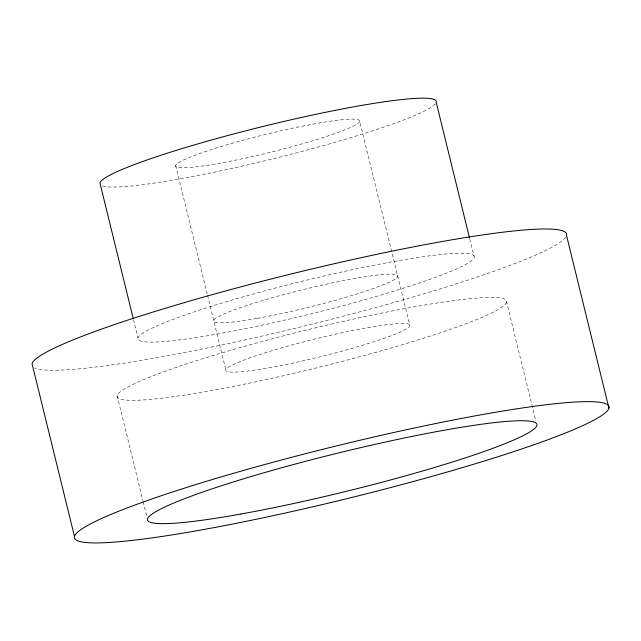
<?xml version="1.0" encoding="UTF-8"?>
<svg xmlns="http://www.w3.org/2000/svg" width="641" height="641" viewBox="0 0 641 641"><rect width="100%" height="100%" fill="white"/><g stroke="black" fill="none" stroke-linecap="round" stroke-linejoin="round"><path stroke-width="0.48" stroke-dasharray="3.21 2.4" d="M506.614 301.991A200.513 19.567 -13.8 0 1 210.617 390.698A200.513 19.567 -13.8 0 1 218.429 353.92A200.513 19.567 -13.8 0 1 506.614 301.991L535.956 421.433M469.757 238.925L474.276 257.329A173.174 16.898 -13.8 0 1 217.443 334.009A173.174 16.898 -13.8 0 1 226.706 301.639A173.174 16.898 -13.8 0 1 474.276 257.329M359.705 121.357A94.788 9.246 -13.8 0 1 219.126 163.327A94.788 9.246 -13.8 0 1 224.198 145.611A94.788 9.246 -13.8 0 1 359.705 121.357L409.903 325.724A94.788 9.246 -13.8 0 1 269.324 367.694A94.788 9.246 -13.8 0 1 274.396 349.978A94.788 9.246 -13.8 0 1 409.903 325.724M175.642 165.506L207.299 294.379M207.54 295.349L225.84 369.873M133.488 319.579L138.007 337.991M117.159 395.753L142.919 500.629M143.159 501.599L146.973 517.135M435.263 103.882A173.174 16.898 -13.8 0 1 270.831 159.345A173.174 16.898 -13.8 0 1 101.558 185.586M565.739 237.154A275.253 26.858 -13.8 0 1 307.199 325.34A275.253 26.858 -13.8 0 1 34.646 367.918M257.209 318.361A94.788 9.246 -13.8 0 0 397.789 276.391A94.788 9.246 -13.8 0 0 262.273 300.645A94.788 9.246 -13.8 0 0 257.209 318.361"/><path stroke-width="0.96" d="M608.95 408.181A275.253 26.858 -13.8 0 0 215.44 478.611A275.253 26.858 -13.8 0 0 200.721 530.051A275.253 26.858 -13.8 0 0 608.95 408.181L566.54 235.527A275.253 26.858 -13.8 0 0 307.792 269.925A275.253 26.858 -13.8 0 0 32.05 363.727L74.46 536.381M469.516 237.955L436.2 102.296A173.174 16.898 -13.8 0 0 273.411 123.937A173.174 16.898 -13.8 0 0 99.924 182.949L133.248 318.609M240.912 514.026A200.513 19.567 -13.8 0 0 536.91 425.312A200.513 19.567 -13.8 0 0 248.724 477.249A200.513 19.567 -13.8 0 0 240.912 514.026"/></g></svg>
